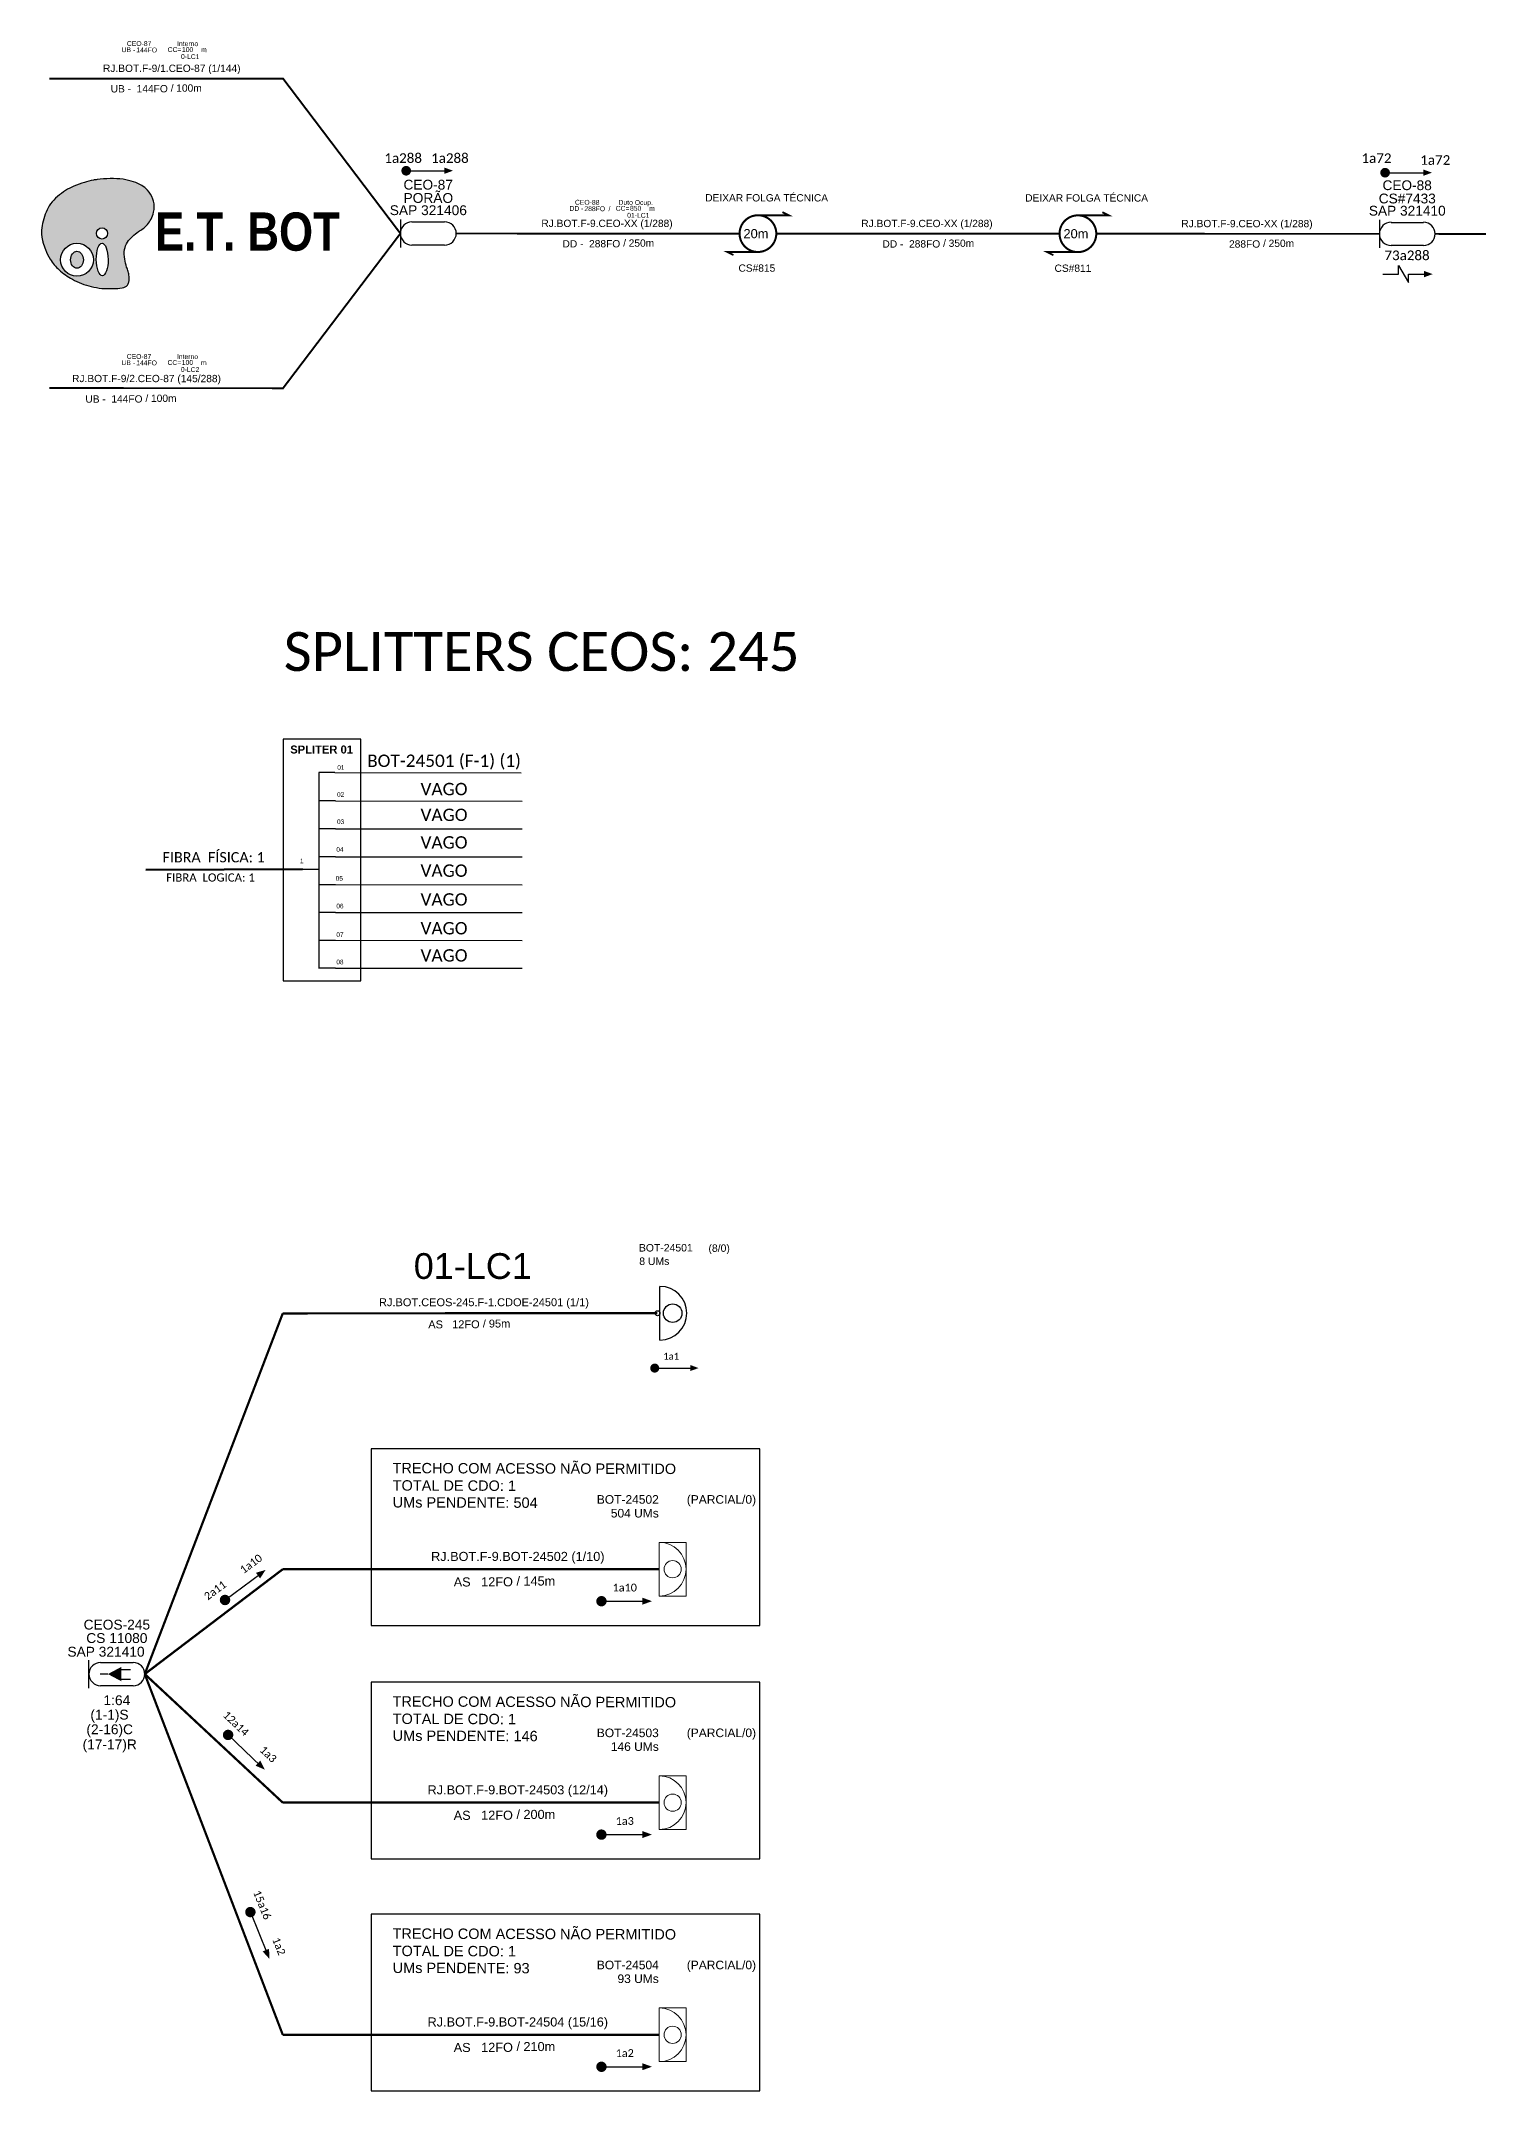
# Model space of a CAD drawing. Extents: x 21309 to 29624, y 4039 to 4555.
# Drawn here: x 28994.1 to 29312.9, y 4038.9 to 4493.7 of the extents above; entities that cross this region are included whole.
import ezdxf
from ezdxf.enums import TextEntityAlignment as Align

# ---------------------------------------------------------------- set-up
doc = ezdxf.new("R2010")
doc.units = ezdxf.units.DM
doc.header["$MEASUREMENT"] = 0
for name, color, linetype, lineweight in [("20.0-LEGENDA DOS CDO'S", 1, 'Continuous', 0), ('20.1-CDO_INTERIOR', 1, 'Continuous', 0), ('20.2-CDO_POSTE', 1, 'Continuous', 5), ('40.1-ETIQUETAS', 1, 'Continuous', 20)]:
    doc.layers.add(name, color=color, linetype=linetype, lineweight=lineweight)
for name, color, linetype in [('20.4-CEOS', 1, 'Continuous'), ('20.5-CABO AÉREO', 1, 'Continuous'), ('20.5-CEO', 1, 'Continuous'), ('CAP a instalar', 1, 'Continuous'), ('E.T.', 7, 'Continuous'), ('label_cabos', 7, 'Continuous'), ('LC1', 3, 'Continuous'), ('SETA', 7, 'Continuous')]:
    doc.layers.add(name, color=color, linetype=linetype)
doc.styles.add('ARIAL', font='arial.ttf')
doc.styles.add('siredit', font='arial.ttf')
doc.styles.get("Standard").update_dxf_attribs({"font": 'arial.ttf'})
doc.styles.add('SWISS BIT', font='swisscb.ttf')

# ---------------------------------------------------------------- blocks, each defined once
blk = doc.blocks.new('CEOS_RP_CT_DRT')
at = {"layer": '20.4-CEOS', "color": 0}
for p, q in [((-4.54, 1.19), (-1.19, 1.19)), ((-1.19, -1.19), (-4.54, -1.19))]:
    blk.add_line(p, q, dxfattribs=at)
for points in [[(-5.73, -1.43), (-5.73, 1.44)], [(-3.79, 0), (-4.59, 0)], [(-2.47, 0.48), (-1.45, 0.48)], [(-2.47, -0.52), (-1.45, -0.52)]]:
    blk.add_lwpolyline(points, dxfattribs=at)
blk.add_lwpolyline([(-3.79, 0, 0, 1.47, 0), (-2.41, 0, 1.47, 1.47, 0)], format="xyseb", dxfattribs=at)
for centre, start, end in [((-4.54, 0), 90, 270), ((-1.19, 0), 270, 90)]:
    blk.add_arc(centre, 1.19, start, end, dxfattribs=at)
at = {"layer": '20.4-CEOS', "color": 7, "style": 'siredit'}
for tag, p in [('Nº_DA_CEOS', (-2.86, 5.6)), ('LOCAL', (-2.86, 4.24)), ('SAP', (-2.86, 2.78)), ('RACIO_SPLITAGEM', (-2.86, -1.88)), ('FIBRAS_SPLITTER', (-2.86, -3.58)), ('FIBRAS_TOP_C', (-2.86, -5.08)), ('RESERVA_FINAIS', (-2.86, -6.39))]:
    blk.add_attdef(tag, text='', height=1.01, dxfattribs=at).set_placement(p, align=Align.TOP_CENTER)
blk = doc.blocks.new('ETIQUETA_RS5F')
at = {"layer": '40.1-ETIQUETAS', "color": 0, "style": 'siredit'}
blk.add_text('/', height=1.5, dxfattribs=at).set_placement((1.55, -1.95), align=Align.MIDDLE_RIGHT)
for tag, p in [('ETIQUETA_R_PRIMARIA', (1.18, 4.1)), ('ETIQUETA_R_SECUNDARIA', (1.18, 2.1)), ('F_ATIVAS/F_MORTAS', (1.11, -4.24))]:
    blk.add_attdef(tag, text='', height=1.5, dxfattribs=at).set_placement(p, align=Align.MIDDLE_CENTER)
for tag, p in [('TIPO_CABO', (-6.62, -2.12)), ('CAP_CABO', (0.37, -2.09))]:
    blk.add_attdef(tag, text='', height=1.5, dxfattribs=at).set_placement(p, align=Align.MIDDLE_RIGHT)
blk.add_attdef('METROS', text='', height=1.5, dxfattribs=at).set_placement((2.11, -1.95), align=Align.MIDDLE_LEFT)
for tag, p in [('FUSÃO_1', (0.82, -8.39)), ('FUSÃO_2', (0.82, -10.6)), ('FUSÃO_3', (0.82, -12.93)), ('FUSÃO_4', (0.82, -15.14)), ('FUSÃO_5', (0.82, -17.16))]:
    blk.add_attdef(tag, text='', height=1.5, dxfattribs=at).set_placement(p, align=Align.CENTER)
blk = doc.blocks.new('CDOE-TEXTO PADRÃO')
at = {"layer": "20.0-LEGENDA DOS CDO'S", "color": 0, "style": 'ARIAL'}
for tag, p in [('CDO_N', (0.49, 7.39)), ('CORDOALHA', (0.5, 4.33)), ('SAP', (0.51, 1.67)), ('SPLITER_1', (0.59, -0.91)), ('SPLITER_2', (0.6, -3.55)), ('(XX-XX_F)S', (0.54, -8.29)), ('(XX-XX_L)S', (0.55, -10.83)), ('UMS', (0.55, -13.15))]:
    blk.add_attdef(tag, p, '', height=1.7, rotation=0.118, dxfattribs=at)
blk.add_attdef('FIBRAS_UTILIZADAS', text='', height=1.7, rotation=0.118, dxfattribs=at).set_placement((19.77, 7.43), align=Align.CENTER)
blk = doc.blocks.new('CDOE POSTE_')
at = {"color": 1}
blk.add_line((12.92, -5.49), (-2.38, -5.49), dxfattribs=at)
for centre, radius in [((5.27, -1.86), 2.64), ((5.27, -6.2), 0.708)]:
    blk.add_circle(centre, radius, dxfattribs=at)
blk.add_arc((5.27, -5.49), 7.65, 0, 180, dxfattribs=at)
blk = doc.blocks.new('CDOI_INT')
at = {"layer": '20.1-CDO_INTERIOR', "color": 0, "lineweight": 18}
blk.add_lwpolyline([(4.25, -4.25), (4.25, 4.25), (0, 4.25), (0, -4.25)], close=True, dxfattribs=at)
blk.add_circle((2.12, 0), 1.36, dxfattribs=at)
blk.add_arc((0, 0), 4.25, 270, 90, dxfattribs=at)
at = {"layer": "20.0-LEGENDA DOS CDO'S", "color": 0, "style": 'ARIAL'}
for tag, p in [('CDO_N', (-0.08, 10.38)), ('SPLITER_1', (21.18, 10.38)), ('SPLITER_2', (21.19, 8.68)), ('SAP', (-0.08, 6.23)), ('SURVEY', (-0.08, 8.2)), ('1:XX', (5.94, -2.22)), ('UMS', (5.94, -4.24))]:
    blk.add_attdef(tag, p, '', height=1.36, dxfattribs=at)
blk.add_attdef('FIBRAS_UTILIZADAS', text='', height=1.36, dxfattribs=at).set_placement((15.34, 10.38), align=Align.CENTER)
blk = doc.blocks.new('Inst CB DT OCUP CFOA-SM-DD-S-288-TS')
at = {"layer": 'label_cabos', "color": 0, "style": 'siredit'}
for tag, flags, p in [('ID_ATIVIDADE', 3, (1.31, 2.67)), ('FATOR', 1, (11.56, 2.55))]:
    blk.add_attdef(tag, text='', height=1, rotation=359.69, dxfattribs=dict(at, flags=flags)).set_placement(p, align=Align.MIDDLE_CENTER)
for tag, p in [('TIPO_CABO', (1.11, 0)), ('DESTINO_CABO', (3.13, 1.26)), ('CABO', (4.69, -0.05)), ('/', (7.71, -0.05)), ('LANCE', (10.41, 0.02)), ('TIPO_CABO', (13.11, 1.24)), ('UND', (16.46, 0)), ('FID', (13.65, -1.41))]:
    blk.add_attdef(tag, text='', height=1, rotation=359.69, dxfattribs=at).set_placement(p, align=Align.MIDDLE_CENTER)
blk.add_attdef('QTDE', (11.93, -0.45), '', height=1, rotation=359.69, dxfattribs=at)
blk = doc.blocks.new('*U116')
at = {"layer": '20.5-CEO'}
for p, q in [((-1.56, 1.26), (1.8, 1.26)), ((1.8, -1.13), (-1.56, -1.13))]:
    blk.add_line(p, q, dxfattribs=at)
blk.add_lwpolyline([(-2.75, 1.51), (-2.75, -1.38)], dxfattribs=at)
for centre, start, end in [((-1.56, 0.07), 90, 270), ((1.8, 0.07), 270, 90)]:
    blk.add_arc(centre, 1.2, start, end, dxfattribs=at)
at = {"layer": '20.5-CEO', "color": 7, "style": 'siredit'}
for tag, p in [('LOCAL', (0.12, 4.23)), ('FID', (0.11, 5.61)), ('SAP', (0.12, 2.97)), ('FIBRAS_RESERVA', (0.12, -1.94))]:
    blk.add_attdef(tag, text='', height=1.01, dxfattribs=at).set_placement(p, align=Align.TOP_CENTER)
for tag, flags, p in [('ID_ATIVIDADE', 3, (0.11, -3.51)), ('FATOR', 1, (0.11, -4.82))]:
    blk.add_attdef(tag, text='', height=1.01, dxfattribs=dict(at, flags=flags)).set_placement(p, align=Align.TOP_CENTER)
at = {"layer": '20.5-CEO', "color": 7, "style": 'siredit', "flags": 3}
blk.add_attdef('QTDE', (-4.88, -7.06), '', height=1.01, dxfattribs=at)
blk = doc.blocks.new('*U117')
at = {"layer": '20.5-CEO'}
for p, q in [((-1.56, 1.26), (1.8, 1.26)), ((1.8, -1.13), (-1.56, -1.13))]:
    blk.add_line(p, q, dxfattribs=at)
blk.add_lwpolyline([(-2.75, 1.51), (-2.75, -1.38)], dxfattribs=at)
for centre, start, end in [((-1.56, 0.07), 90, 270), ((1.8, 0.07), 270, 90)]:
    blk.add_arc(centre, 1.2, start, end, dxfattribs=at)
at = {"layer": '20.5-CEO', "color": 7, "style": 'siredit'}
for tag, p in [('LOCAL', (0.12, 4.23)), ('FID', (0.11, 5.61)), ('SAP', (0.12, 2.97)), ('FIBRAS_RESERVA', (0.12, -1.94))]:
    blk.add_attdef(tag, text='', height=1.01, dxfattribs=at).set_placement(p, align=Align.TOP_CENTER)
for tag, flags, p in [('ID_ATIVIDADE', 3, (0.11, -3.51)), ('FATOR', 1, (0.11, -4.82))]:
    blk.add_attdef(tag, text='', height=1.01, dxfattribs=dict(at, flags=flags)).set_placement(p, align=Align.TOP_CENTER)
at = {"layer": '20.5-CEO', "color": 7, "style": 'siredit', "flags": 3}
blk.add_attdef('QTDE', (-4.88, -7.06), '', height=1.01, dxfattribs=at)
blk = doc.blocks.new('Inst CB INT CFOI-SM-UB-144')
at = {"layer": 'label_cabos', "color": 0, "style": 'siredit'}
for tag, flags, p in [('ID_ATIVIDADE', 3, (1.31, 2.67)), ('/', 2, (7.71, -0.05)), ('FATOR', 1, (11.56, 2.55))]:
    blk.add_attdef(tag, text='', height=1, rotation=359.69, dxfattribs=dict(at, flags=flags)).set_placement(p, align=Align.MIDDLE_CENTER)
for tag, p in [('TIPO_CABO', (1.11, 0)), ('DESTINO_CABO', (3.13, 1.26)), ('CABO', (4.69, -0.05)), ('LANCE', (10.41, 0.02)), ('TIPO_CABO', (13.11, 1.24)), ('UND', (16.46, 0)), ('FID', (13.65, -1.41))]:
    blk.add_attdef(tag, text='', height=1, rotation=359.69, dxfattribs=at).set_placement(p, align=Align.MIDDLE_CENTER)
blk.add_attdef('QTDE', (11.93, -0.45), '', height=1, rotation=359.69, dxfattribs=at)
blk = doc.blocks.new('OI')
h = blk.add_hatch(color=40)
edge = h.paths.add_edge_path()
edge.add_spline(control_points=[(4.35, -0.67), (3.92, -0.99), (3.26, -1.5), (2.81, -2.59), (2.9, -3.5), (3.06, -4.27), (3.31, -4.85), (3.37, -5.39), (3.4, -5.88), (3.2, -6.4), (2.54, -6.61), (1.65, -6.63), (0.55, -6.67), (-0.56, -6.42), (-1.61, -6.14), (-2.77, -5.61), (-3.92, -4.77), (-4.89, -3.7), (-5.34, -2.65), (-5.6, -1.94), (-5.85, -0.96), (-5.71, 0.47), (-5.1, 2.02), (-4.14, 3.02), (-3.3, 3.61), (-2.37, 4.16), (-1.36, 4.44), (-0.56, 4.7), (0.79, 4.85), (2.24, 4.97), (3.79, 4.57), (4.67, 4.21), (5.44, 3.65), (5.76, 2.99), (6.03, 2.21), (6.01, 1.46), (5.72, 0.64), (5.31, 0.08), (4.88, -0.38), (4.51, -0.55), (4.35, -0.67)], knot_values=[0, 0, 0, 0, 1.60434, 2.417191, 3.427595, 4.282808, 4.776746, 5.304182, 5.888771, 6.258406, 6.858137, 7.79129, 8.986195, 10.124242, 11.187857, 12.242908, 13.953784, 15.414161, 16.515391, 17.349188, 17.675853, 19.552021, 21.515531, 22.568638, 23.63245, 24.621084, 25.782718, 26.745347, 27.142653, 29.870543, 31.004649, 31.921532, 32.709589, 33.801391, 34.042471, 35.192333, 35.971461, 36.628871, 37.254359, 37.836911, 37.836911, 37.836911, 37.836911], degree=3, periodic=0)
h.paths.add_polyline_path([(1.13, -0.87, -1), (-0.04, -0.87, -1)], flags=16)
edge = h.paths.add_edge_path(flags=16)
edge.add_ellipse((0.56, -3.59), major_axis=(-0.02, 1.71), ratio=0.361305, start_angle=0, end_angle=360)
h.paths.add_polyline_path([(-0.36, -3.62, -1), (-3.8, -3.62, -1)], flags=16)
edge = h.paths.add_edge_path(flags=0)
edge.add_ellipse((-2.08, -3.62), major_axis=(0, 0.885), ratio=0.758294, start_angle=0, end_angle=360)
at = {"color": 40}
for centre, radius in [((-2.08, -3.62), 1.72), ((0.54, -0.87), 0.587)]:
    blk.add_circle(centre, radius, dxfattribs=at)
blk.add_ellipse((0.56, -3.59), major_axis=(-0.02, 1.71), ratio=0.361305, dxfattribs=at)
blk.add_ellipse((-2.08, -3.62), major_axis=(0, 0.885), ratio=0.758294, start_param=-3.141592653589791, end_param=3.141592653589791, dxfattribs=at)
at = {"color": 40, "start_tangent": (-0.800898, -0.598801), "end_tangent": (-0.800898, -0.598801)}
blk.add_spline([(4.35, -0.67), (3.2, -1.78), (2.9, -2.54), (2.92, -3.55), (3.12, -4.38), (3.28, -4.85), (3.37, -5.37), (3.35, -5.95), (3.2, -6.29), (2.66, -6.55), (1.73, -6.63), (0.54, -6.62), (-0.58, -6.41), (-1.6, -6.11), (-2.56, -5.67), (-3.95, -4.67), (-4.89, -3.56), (-5.37, -2.56), (-5.64, -1.78), (-5.72, -1.46), (-5.63, 0.42), (-4.84, 2.22), (-4.13, 2.99), (-3.27, 3.62), (-2.4, 4.09), (-1.3, 4.47), (-0.37, 4.72), (0.02, 4.77), (2.75, 4.8), (3.85, 4.53), (4.69, 4.16), (5.31, 3.68), (5.85, 2.73), (5.93, 2.5), (5.94, 1.35), (5.67, 0.62), (5.29, 0.08), (4.84, -0.36), (4.35, -0.67)], degree=3, dxfattribs=at)

msp = doc.modelspace()

# ---------------------------------------------------------------- linework, layer by layer
at = {"color": 7, "linetype": 'Continuous'}
for p, q in [((29055.78, 4331.38), (29055.78, 4287.95)), ((29059.29, 4331.38), (29055.78, 4331.38)), ((29059.47, 4325.1), (29055.95, 4325.1)), ((29059.47, 4318.91), (29055.95, 4318.91)), ((29059.47, 4312.69), (29055.95, 4312.69)), ((29052.13, 4309.96), (29055.76, 4309.96)), ((29059.47, 4306.52), (29055.95, 4306.52)), ((29059.47, 4300.36), (29055.95, 4300.36)), ((29059.47, 4294.17), (29055.95, 4294.17)), ((29059.47, 4287.99), (29055.95, 4287.99))]:
    msp.add_line(p, q, dxfattribs=at)
at = {"color": 10, "linetype": 'Continuous'}
for p, q in [((29059.29, 4331.38), (29100.67, 4331.37)), ((29059.47, 4325.1), (29100.84, 4325.09)), ((29059.47, 4318.92), (29100.84, 4318.91)), ((29059.47, 4312.7), (29100.84, 4312.69)), ((29059.47, 4306.54), (29100.84, 4306.52)), ((29059.47, 4300.37), (29100.84, 4300.36)), ((29059.47, 4294.18), (29100.84, 4294.17)), ((29059.47, 4287.99), (29100.84, 4287.98))]:
    msp.add_line(p, q, dxfattribs=at)
at = {"color": 1, "linetype": 'Continuous', "lineweight": 60}
msp.add_line((29052.13, 4309.96), (29017.34, 4309.85), dxfattribs=at)
at = {"color": 0, "const_width": 1.07}
for points in [[(29074.6, 4464.91, 1), (29075.67, 4464.91, 1)], [(29291.8, 4464.48, 1), (29292.87, 4464.48, 1)]]:
    msp.add_lwpolyline(points, format="xyb", close=True, dxfattribs=at)
at = {"color": 1, "const_width": 0.453}
for points in [[(29153.18, 4455.04, 1.000012), (29153.17, 4446.89, 0.999978)], [(29224.17, 4455.01, 1.000012), (29224.17, 4446.86, 0.999978)]]:
    msp.add_lwpolyline(points, format="xyb", close=True, dxfattribs=at)
at = {"color": 1, "const_width": 0.425}
for points in [[(29153.18, 4455.04), (29159.97, 4455.04), (29158.61, 4455.72)], [(29224.17, 4455.01), (29230.96, 4455.01), (29229.61, 4455.69)], [(29153.17, 4446.89), (29146.38, 4446.89), (29147.74, 4446.21)], [(29224.17, 4446.86), (29217.37, 4446.86), (29218.73, 4446.18)]]:
    msp.add_lwpolyline(points, dxfattribs=at)
at = {"color": 0}
msp.add_lwpolyline([(29295.27, 4441.98), (29295.27, 4443.87), (29297.53, 4440.1), (29297.53, 4441.98)], dxfattribs=at)
at = {"color": 7}
msp.add_lwpolyline([(29047.81, 4285.17), (29065.09, 4285.17), (29065.09, 4338.83), (29047.81, 4338.83)], close=True, dxfattribs=at)
for points, const_width in [([(29129.78, 4199.28, 1), (29130.78, 4199.28, 1)], 1), ([(29034.47, 4147.49, 1), (29035.4, 4148.18, 1)], 1.15), ([(29117.88, 4147.56, 1), (29119.03, 4147.56, 1)], 1.15), ([(29035.2, 4118.3, 1), (29036.04, 4117.5, 1)], 1.15), ([(29117.88, 4095.78, 1), (29119.03, 4095.78, 1)], 1.15), ([(29040.35, 4079.13, 1), (29040.78, 4078.06, 1)], 1.15), ([(29117.88, 4044.28, 1), (29119.03, 4044.28, 1)], 1.15)]:
    msp.add_lwpolyline(points, format="xyb", close=True, dxfattribs=dict(const_width=const_width))
at = {"color": 3}
for points in [[(29067.34, 4142.18), (29153.57, 4142.18), (29153.57, 4181.4), (29067.34, 4181.4)], [(29067.34, 4090.41), (29153.57, 4090.41), (29153.57, 4129.62), (29067.34, 4129.62)], [(29067.34, 4038.91), (29153.57, 4038.91), (29153.57, 4078.12), (29067.34, 4078.12)]]:
    msp.add_lwpolyline(points, close=True, dxfattribs=at)
at = {"layer": '20.5-CABO AÉREO', "color": 1, "ltscale": 50, "const_width": 0.431}
for points in [[(28995.98, 4485.35), (29047.83, 4485.33), (29073.85, 4450.99)], [(28995.95, 4416.69), (29047.81, 4416.67), (29073.85, 4450.99)], [(29086.26, 4450.99), (29149.1, 4450.96)], [(29157.25, 4450.96), (29220.09, 4450.94)], [(29228.25, 4450.93), (29291.08, 4450.91)]]:
    msp.add_lwpolyline(points, dxfattribs=at)
at = {"layer": '40.1-ETIQUETAS', "const_width": 0.431}
msp.add_lwpolyline([(29303.49, 4450.91), (29366.3, 4450.88)], dxfattribs=at)
at = {"layer": 'CAP a instalar', "color": 1, "ltscale": 5, "const_width": 0.503}
for points in [[(29017.13, 4131.4), (29047.75, 4211.42)], [(29047.75, 4211.42), (29130.89, 4211.46)]]:
    msp.add_lwpolyline(points, dxfattribs=at)
at = {"layer": 'CAP a instalar', "color": 251, "ltscale": 5, "const_width": 0.503}
for points in [[(29017.13, 4131.4), (29047.75, 4154.66)], [(29047.75, 4154.66), (29131.29, 4154.66)], [(29017.13, 4131.4), (29047.75, 4102.88)], [(29017.13, 4131.4), (29047.75, 4051.38)], [(29047.75, 4102.88), (29131.29, 4102.88)], [(29047.75, 4051.38), (29131.29, 4051.38)]]:
    msp.add_lwpolyline(points, dxfattribs=at)
at = {"layer": 'SETA', "color": 0}
for points in [[(29075.13, 4464.91), (29084.31, 4464.9)], [(29292.33, 4464.48), (29301.51, 4464.47)], [(29291.86, 4441.99), (29295.27, 4441.98)], [(29297.53, 4441.98), (29300.94, 4441.98)]]:
    msp.add_lwpolyline(points, dxfattribs=at)
at = {"layer": 'SETA'}
for points in [[(29130.28, 4199.28), (29138.87, 4199.28)], [(29034.93, 4147.83), (29042.9, 4153.71)], [(29118.45, 4147.56), (29128.35, 4147.56)], [(29035.62, 4117.9), (29042.8, 4111.08)], [(29118.45, 4095.78), (29128.35, 4095.78)], [(29040.57, 4078.6), (29044.28, 4069.42)], [(29118.45, 4044.28), (29128.35, 4044.28)]]:
    msp.add_lwpolyline(points, dxfattribs=at)
at = {"layer": 'SETA', "color": 0}
for points in [[(29083.58, 4465.63), (29085.53, 4464.92), (29083.58, 4464.21)], [(29300.78, 4465.2), (29302.73, 4464.49), (29300.78, 4463.77)], [(29300.94, 4442.69), (29302.9, 4441.98), (29300.94, 4441.27)]]:
    msp.add_solid(points, dxfattribs=at)
at = {"layer": 'SETA'}
for points in [[(29138.18, 4199.96), (29140.01, 4199.29), (29138.18, 4198.63)], [(29041.79, 4153.87), (29043.95, 4154.51), (29042.71, 4152.63)], [(29127.56, 4148.34), (29129.67, 4147.57), (29127.56, 4146.8)], [(29042.77, 4112.2), (29043.77, 4110.19), (29041.71, 4111.08)], [(29127.56, 4096.56), (29129.67, 4095.79), (29127.56, 4095.03)], [(29044.71, 4070.45), (29044.79, 4068.21), (29043.28, 4069.87)], [(29127.56, 4045.06), (29129.67, 4044.29), (29127.56, 4043.53)]]:
    msp.add_solid(points, dxfattribs=at)

# ---------------------------------------------------------------- block references
at = {"layer": '20.2-CDO_POSTE'}
ref = msp.add_blockref('CDOE-TEXTO PADRÃO', (29133.88, 4214.07), dxfattribs=dict(at, xscale=0.9720000028610228, yscale=0.9720000028610228, zscale=0.9719999999999998))
ref.add_attrib('CDO_N', 'BOT-24501', (29126.78, 4225.14), dxfattribs={"layer": "20.0-LEGENDA DOS CDO'S", "color": 0, "height": 1.652, "rotation": 0.118, "style": 'ARIAL'})
ref.add_attrib('CORDOALHA', '8 UMs', (29126.85, 4222.16), dxfattribs={"layer": "20.0-LEGENDA DOS CDO'S", "color": 0, "height": 1.652, "rotation": 0.118, "style": 'ARIAL'})
ref.add_attrib('FIBRAS_UTILIZADAS', '       (8/0)', dxfattribs={"layer": "20.0-LEGENDA DOS CDO'S", "color": 0, "height": 1.6523, "rotation": 0.118, "style": 'ARIAL'}).set_placement((29142.33, 4225.06), align=Align.CENTER)
at = {"layer": '20.2-CDO_POSTE', "color": 8}
ref = msp.add_blockref('CDOI_INT', (29131.29, 4154.66), dxfattribs=dict(at, xscale=1.399564310393651, yscale=1.399564310393651, zscale=1.399564310393651))
ref.add_attrib('CDO_N', 'BOT-24502', dxfattribs={"layer": "20.0-LEGENDA DOS CDO'S", "color": 0, "height": 1.904, "style": 'ARIAL'}).set_placement((29131.18, 4169.19), align=Align.RIGHT)
ref.add_attrib('FIBRAS_UTILIZADAS', '(PARCIAL/0)', dxfattribs={"layer": "20.0-LEGENDA DOS CDO'S", "color": 0, "height": 1.9038, "style": 'ARIAL'}).set_placement((29152.76, 4169.19), align=Align.RIGHT)
ref.add_attrib('SURVEY', '504 UMs', dxfattribs={"layer": "20.0-LEGENDA DOS CDO'S", "color": 0, "height": 1.904, "style": 'ARIAL'}).set_placement((29131.18, 4166.14), align=Align.RIGHT)
ref = msp.add_blockref('CDOI_INT', (29131.29, 4102.88), dxfattribs=dict(at, xscale=1.399564310393651, yscale=1.399564310393651, zscale=1.399564310393651))
ref.add_attrib('CDO_N', 'BOT-24503', dxfattribs={"layer": "20.0-LEGENDA DOS CDO'S", "color": 0, "height": 1.904, "style": 'ARIAL'}).set_placement((29131.18, 4117.41), align=Align.RIGHT)
ref.add_attrib('FIBRAS_UTILIZADAS', '(PARCIAL/0)', dxfattribs={"layer": "20.0-LEGENDA DOS CDO'S", "color": 0, "height": 1.9038, "style": 'ARIAL'}).set_placement((29152.76, 4117.41), align=Align.RIGHT)
ref.add_attrib('SURVEY', '146 UMs', dxfattribs={"layer": "20.0-LEGENDA DOS CDO'S", "color": 0, "height": 1.904, "style": 'ARIAL'}).set_placement((29131.18, 4114.36), align=Align.RIGHT)
ref = msp.add_blockref('CDOI_INT', (29131.29, 4051.38), dxfattribs=dict(at, xscale=1.399564310393651, yscale=1.399564310393651, zscale=1.399564310393651))
ref.add_attrib('CDO_N', 'BOT-24504', dxfattribs={"layer": "20.0-LEGENDA DOS CDO'S", "color": 0, "height": 1.904, "style": 'ARIAL'}).set_placement((29131.18, 4065.91), align=Align.RIGHT)
ref.add_attrib('FIBRAS_UTILIZADAS', '(PARCIAL/0)', dxfattribs={"layer": "20.0-LEGENDA DOS CDO'S", "color": 0, "height": 1.9038, "style": 'ARIAL'}).set_placement((29152.76, 4065.91), align=Align.RIGHT)
ref.add_attrib('SURVEY', '93 UMs', dxfattribs={"layer": "20.0-LEGENDA DOS CDO'S", "color": 0, "height": 1.904, "style": 'ARIAL'}).set_placement((29131.18, 4062.86), align=Align.RIGHT)
at = {"layer": '20.4-CEOS'}
ref = msp.add_blockref('CEOS_RP_CT_DRT', (29017.13, 4131.4), dxfattribs=dict(at, xscale=2.161665797233581, yscale=2.161665797233581, zscale=2.161665791999999))
ref.add_attrib('Nº_DA_CEOS', 'CEOS-245', dxfattribs={"color": 7, "height": 2.183, "style": 'siredit'}).set_placement((29010.94, 4143.46), align=Align.TOP_CENTER)
ref.add_attrib('LOCAL', 'CS 11080', dxfattribs={"color": 7, "height": 2.183, "style": 'siredit'}).set_placement((29010.94, 4140.48), align=Align.TOP_CENTER)
ref.add_attrib('SAP', 'SAP 321410', dxfattribs={"color": 7, "height": 2.183, "style": 'siredit'}).set_placement((29008.53, 4137.45), align=Align.TOP_CENTER)
ref.add_attrib('RACIO_SPLITAGEM', '1:64', dxfattribs={"color": 7, "height": 2.183, "style": 'siredit'}).set_placement((29010.94, 4126.69), align=Align.TOP_CENTER)
ref.add_attrib('FIBRAS_SPLITTER', '(1-1)S', dxfattribs={"color": 7, "height": 2.183, "style": 'siredit'}).set_placement((29009.3, 4123.49), align=Align.TOP_CENTER)
ref.add_attrib('FIBRAS_TOP_C', '(2-16)C', dxfattribs={"color": 7, "height": 2.183, "style": 'siredit'}).set_placement((29009.35, 4120.24), align=Align.TOP_CENTER)
ref.add_attrib('RESERVA_FINAIS', '(17-17)R', dxfattribs={"color": 7, "height": 2.183, "style": 'siredit'}).set_placement((29009.35, 4116.9), align=Align.TOP_CENTER)
at = {"layer": '20.5-CEO', "color": 0, "lineweight": 0}
ref = msp.add_blockref('*U117', (29079.78, 4450.85), dxfattribs=dict(at, xscale=2.15308724383901, yscale=2.153087243839108, zscale=2.153087243839108, rotation=359.9784414955792))
ref.add_attrib('LOCAL', 'PORÃO', dxfattribs={"color": 7, "height": 2.183, "rotation": 359.9784, "style": 'siredit'}).set_placement((29080.05, 4459.96), align=Align.TOP_CENTER)
ref.add_attrib('SAP', 'SAP 321406', dxfattribs={"color": 7, "height": 2.183, "rotation": 359.9784, "style": 'siredit'}).set_placement((29080.05, 4457.25), align=Align.TOP_CENTER)
ref.add_attrib('FID', 'CEO-87', dxfattribs={"layer": '20.4-CEOS', "color": 7, "height": 2.174, "rotation": 359.9784, "style": 'siredit'}).set_placement((29080.02, 4462.91), align=Align.TOP_CENTER)
ref = msp.add_blockref('*U116', (29296.99, 4450.76), dxfattribs=dict(at, xscale=2.144485782773938, yscale=2.144485782773938, zscale=2.144485782773938, rotation=359.9784414955792))
ref.add_attrib('LOCAL', 'CS#7433', dxfattribs={"color": 7, "height": 2.174, "rotation": 359.9784, "style": 'siredit'}).set_placement((29297.25, 4459.84), align=Align.TOP_CENTER)
ref.add_attrib('SAP', 'SAP 321410', dxfattribs={"color": 7, "height": 2.174, "rotation": 359.9784, "style": 'siredit'}).set_placement((29297.25, 4457.14), align=Align.TOP_CENTER)
ref.add_attrib('FID', 'CEO-88', dxfattribs={"layer": '20.4-CEOS', "color": 7, "height": 2.165, "rotation": 359.9784, "style": 'siredit'}).set_placement((29297.23, 4462.78), align=Align.TOP_CENTER)
at = {"layer": '40.1-ETIQUETAS', "color": 0}
ref = msp.add_blockref('ETIQUETA_RS5F', (29021.85, 4485.37), dxfattribs=dict(at, xscale=1.078608034791384, yscale=1.078608034791384, zscale=1.078608034791384, rotation=359.9784414955792))
ref.add_attrib('ETIQUETA_R_SECUNDARIA', 'RJ.BOT.F-9/1.CEO-87 (1/144)', dxfattribs={"color": 0, "height": 1.6179, "rotation": 359.9784, "style": 'siredit'}).set_placement((29023.12, 4487.64), align=Align.MIDDLE_CENTER)
ref.add_attrib('TIPO_CABO', 'UB - ', dxfattribs={"color": 0, "height": 1.618, "rotation": 359.9784, "style": 'siredit'}).set_placement((29014.71, 4483.09), align=Align.MIDDLE_RIGHT)
ref.add_attrib('CAP_CABO', '144FO', dxfattribs={"color": 0, "height": 1.618, "rotation": 359.9784, "style": 'siredit'}).set_placement((29022.24, 4483.12), align=Align.MIDDLE_RIGHT)
ref.add_attrib('METROS', '100m', dxfattribs={"color": 0, "height": 1.618, "rotation": 359.9784, "style": 'siredit'}).set_placement((29024.12, 4483.26), align=Align.MIDDLE_LEFT)
ref = msp.add_blockref('ETIQUETA_RS5F', (29016.24, 4416.55), dxfattribs=dict(at, xscale=1.078608034791384, yscale=1.078608034791384, zscale=1.078608034791384, rotation=359.9784414955792))
ref.add_attrib('ETIQUETA_R_SECUNDARIA', 'RJ.BOT.F-9/2.CEO-87 (145/288)', dxfattribs={"color": 0, "height": 1.6179, "rotation": 359.9784, "style": 'siredit'}).set_placement((29017.52, 4418.82), align=Align.MIDDLE_CENTER)
ref.add_attrib('TIPO_CABO', 'UB - ', dxfattribs={"color": 0, "height": 1.618, "rotation": 359.9784, "style": 'siredit'}).set_placement((29009.1, 4414.27), align=Align.MIDDLE_RIGHT)
ref.add_attrib('CAP_CABO', '144FO', dxfattribs={"color": 0, "height": 1.618, "rotation": 359.9784, "style": 'siredit'}).set_placement((29016.63, 4414.29), align=Align.MIDDLE_RIGHT)
ref.add_attrib('METROS', '100m', dxfattribs={"color": 0, "height": 1.618, "rotation": 359.9784, "style": 'siredit'}).set_placement((29018.52, 4414.44), align=Align.MIDDLE_LEFT)
at = {"layer": '40.1-ETIQUETAS'}
ref = msp.add_blockref('ETIQUETA_RS5F', (29091.01, 4211.44), dxfattribs=dict(at, xscale=1.16639998499977, yscale=1.16639998499977, zscale=1.16639998499977))
ref.add_attrib('ETIQUETA_R_SECUNDARIA', 'RJ.BOT.CEOS-245.F-1.CDOE-24501 (1/1)', dxfattribs={"color": 0, "height": 1.7496, "style": 'siredit'}).set_placement((29092.39, 4213.89), align=Align.MIDDLE_CENTER)
ref.add_attrib('TIPO_CABO', 'AS', dxfattribs={"color": 0, "height": 1.75, "style": 'siredit'}).set_placement((29083.29, 4208.97), align=Align.MIDDLE_RIGHT)
ref.add_attrib('CAP_CABO', '12FO', dxfattribs={"color": 0, "height": 1.75, "style": 'siredit'}).set_placement((29091.44, 4209), align=Align.MIDDLE_RIGHT)
ref.add_attrib('METROS', '95m', dxfattribs={"color": 0, "height": 1.75, "style": 'siredit'}).set_placement((29093.47, 4209.16), align=Align.MIDDLE_LEFT)
at = {"layer": '40.1-ETIQUETAS', "color": 8}
ref = msp.add_blockref('ETIQUETA_RS5F', (29098.31, 4154.68), dxfattribs=dict(at, xscale=1.343121571686958, yscale=1.343121571686958, zscale=1.343121571686958))
ref.add_attrib('ETIQUETA_R_SECUNDARIA', 'RJ.BOT.F-9.BOT-24502 (1/10)', dxfattribs={"color": 0, "height": 2.0147, "style": 'siredit'}).set_placement((29099.9, 4157.5), align=Align.MIDDLE_CENTER)
ref.add_attrib('TIPO_CABO', 'AS', dxfattribs={"color": 0, "height": 2.015, "style": 'siredit'}).set_placement((29089.43, 4151.84), align=Align.MIDDLE_RIGHT)
ref.add_attrib('CAP_CABO', '12FO', dxfattribs={"color": 0, "height": 2.015, "style": 'siredit'}).set_placement((29098.81, 4151.87), align=Align.MIDDLE_RIGHT)
ref.add_attrib('METROS', '145m ', dxfattribs={"color": 0, "height": 2.015, "style": 'siredit'}).set_placement((29101.15, 4152.05), align=Align.MIDDLE_LEFT)
ref = msp.add_blockref('ETIQUETA_RS5F', (29098.31, 4102.9), dxfattribs=dict(at, xscale=1.343121571686958, yscale=1.343121571686958, zscale=1.343121571686958))
ref.add_attrib('ETIQUETA_R_SECUNDARIA', 'RJ.BOT.F-9.BOT-24503 (12/14)', dxfattribs={"color": 0, "height": 2.0147, "style": 'siredit'}).set_placement((29099.9, 4105.72), align=Align.MIDDLE_CENTER)
ref.add_attrib('TIPO_CABO', 'AS', dxfattribs={"color": 0, "height": 2.015, "style": 'siredit'}).set_placement((29089.43, 4100.06), align=Align.MIDDLE_RIGHT)
ref.add_attrib('CAP_CABO', '12FO', dxfattribs={"color": 0, "height": 2.015, "style": 'siredit'}).set_placement((29098.81, 4100.09), align=Align.MIDDLE_RIGHT)
ref.add_attrib('METROS', '200m ', dxfattribs={"color": 0, "height": 2.015, "style": 'siredit'}).set_placement((29101.15, 4100.27), align=Align.MIDDLE_LEFT)
ref = msp.add_blockref('ETIQUETA_RS5F', (29098.31, 4051.4), dxfattribs=dict(at, xscale=1.343121571686958, yscale=1.343121571686958, zscale=1.343121571686958))
ref.add_attrib('ETIQUETA_R_SECUNDARIA', 'RJ.BOT.F-9.BOT-24504 (15/16)', dxfattribs={"color": 0, "height": 2.0147, "style": 'siredit'}).set_placement((29099.9, 4054.22), align=Align.MIDDLE_CENTER)
ref.add_attrib('TIPO_CABO', 'AS', dxfattribs={"color": 0, "height": 2.015, "style": 'siredit'}).set_placement((29089.43, 4048.56), align=Align.MIDDLE_RIGHT)
ref.add_attrib('CAP_CABO', '12FO', dxfattribs={"color": 0, "height": 2.015, "style": 'siredit'}).set_placement((29098.81, 4048.59), align=Align.MIDDLE_RIGHT)
ref.add_attrib('METROS', '210m ', dxfattribs={"color": 0, "height": 2.015, "style": 'siredit'}).set_placement((29101.15, 4048.77), align=Align.MIDDLE_LEFT)
at = {"layer": 'E.T.', "color": 7, "xscale": 2.11977642477711, "yscale": 2.119776407948758, "zscale": 2.1197764065085, "rotation": 359.9784414955792}
msp.add_blockref('OI', (29006.5, 4452.84), dxfattribs=at)
at = {"layer": 'label_cabos', "color": 6, "lineweight": 0}
ref = msp.add_blockref('Inst CB INT CFOI-SM-UB-144', (29012.5, 4491.77), dxfattribs=dict(at, xscale=1.078608034791384, yscale=1.078608034791384, zscale=1.078608034791384, rotation=359.9784414955792))
ref.add_attrib('DESTINO_CABO', 'CEO-87', dxfattribs={"color": 0, "height": 1.079, "rotation": 359.6684, "style": 'siredit'}).set_placement((29015.88, 4493.13), align=Align.MIDDLE_CENTER)
ref.add_attrib('CABO', '144FO', dxfattribs={"color": 0, "height": 1.079, "rotation": 359.6684, "style": 'siredit'}).set_placement((29017.56, 4491.71), align=Align.MIDDLE_CENTER)
ref.add_attrib('TIPO_CABO', 'Interno', dxfattribs={"color": 0, "height": 1.079, "rotation": 359.6684, "style": 'siredit'}).set_placement((29026.64, 4493.1), align=Align.MIDDLE_CENTER)
ref.add_attrib('FID', '0-LC1', dxfattribs={"color": 0, "height": 1.079, "rotation": 359.6684, "style": 'siredit'}).set_placement((29027.22, 4490.24), align=Align.MIDDLE_CENTER)
ref.add_attrib('LANCE', 'CC=', dxfattribs={"color": 0, "height": 1.079, "rotation": 359.6684, "style": 'siredit'}).set_placement((29023.73, 4491.79), align=Align.MIDDLE_CENTER)
ref.add_attrib('UND', 'm', dxfattribs={"color": 0, "height": 1.08, "rotation": 359.6684, "style": 'siredit'}).set_placement((29030.26, 4491.76), align=Align.MIDDLE_CENTER)
ref.add_attrib('TIPO_CABO', 'UB - ', dxfattribs={"color": 0, "height": 1.079, "rotation": 359.6684, "style": 'siredit'}).set_placement((29013.7, 4491.76), align=Align.MIDDLE_CENTER)
ref.add_attrib('QTDE', '100', (29025.37, 4491.27), dxfattribs={"color": 0, "height": 1.079, "rotation": 359.6684, "style": 'siredit'})
ref = msp.add_blockref('Inst CB DT OCUP CFOA-SM-DD-S-288-TS', (29111.92, 4456.55), dxfattribs=dict(at, xscale=1.078608034791384, yscale=1.078608034791384, zscale=1.078608034791384, rotation=359.9784414955792))
ref.add_attrib('DESTINO_CABO', 'CEO-88', dxfattribs={"color": 0, "height": 1.079, "rotation": 359.6684, "style": 'siredit'}).set_placement((29115.3, 4457.91), align=Align.MIDDLE_CENTER)
ref.add_attrib('TIPO_CABO', 'Duto Ocup.', dxfattribs={"color": 0, "height": 1.079, "rotation": 359.6684, "style": 'siredit'}).set_placement((29126.06, 4457.88), align=Align.MIDDLE_CENTER)
ref.add_attrib('/', '/', dxfattribs={"color": 0, "height": 1.08, "rotation": 359.6684, "style": 'siredit'}).set_placement((29120.24, 4456.49), align=Align.MIDDLE_CENTER)
ref.add_attrib('FID', '01-LC1', dxfattribs={"color": 0, "height": 1.079, "rotation": 359.6684, "style": 'siredit'}).set_placement((29126.64, 4455.02), align=Align.MIDDLE_CENTER)
ref.add_attrib('LANCE', 'CC=', dxfattribs={"color": 0, "height": 1.079, "rotation": 359.6684, "style": 'siredit'}).set_placement((29123.15, 4456.57), align=Align.MIDDLE_CENTER)
ref.add_attrib('UND', 'm', dxfattribs={"color": 0, "height": 1.08, "rotation": 359.6684, "style": 'siredit'}).set_placement((29129.68, 4456.54), align=Align.MIDDLE_CENTER)
ref.add_attrib('CABO', '288FO', dxfattribs={"color": 0, "height": 1.079, "rotation": 359.6684, "style": 'siredit'}).set_placement((29116.97, 4456.49), align=Align.MIDDLE_CENTER)
ref.add_attrib('TIPO_CABO', 'DD - ', dxfattribs={"color": 0, "height": 1.079, "rotation": 359.6684, "style": 'siredit'}).set_placement((29113.12, 4456.54), align=Align.MIDDLE_CENTER)
ref.add_attrib('QTDE', '850', (29124.79, 4456.05), dxfattribs={"color": 0, "height": 1.079, "rotation": 359.6684, "style": 'siredit'})
ref = msp.add_blockref('Inst CB INT CFOI-SM-UB-144', (29012.47, 4422.34), dxfattribs=dict(at, xscale=1.078608034791384, yscale=1.078608034791384, zscale=1.078608034791384, rotation=359.9784414955792))
ref.add_attrib('DESTINO_CABO', 'CEO-87', dxfattribs={"color": 0, "height": 1.079, "rotation": 359.6684, "style": 'siredit'}).set_placement((29015.85, 4423.71), align=Align.MIDDLE_CENTER)
ref.add_attrib('CABO', '144FO', dxfattribs={"color": 0, "height": 1.079, "rotation": 359.6684, "style": 'siredit'}).set_placement((29017.53, 4422.29), align=Align.MIDDLE_CENTER)
ref.add_attrib('TIPO_CABO', 'Interno', dxfattribs={"color": 0, "height": 1.079, "rotation": 359.6684, "style": 'siredit'}).set_placement((29026.61, 4423.68), align=Align.MIDDLE_CENTER)
ref.add_attrib('FID', '0-LC2', dxfattribs={"color": 0, "height": 1.079, "rotation": 359.6684, "style": 'siredit'}).set_placement((29027.19, 4420.81), align=Align.MIDDLE_CENTER)
ref.add_attrib('LANCE', 'CC=', dxfattribs={"color": 0, "height": 1.079, "rotation": 359.6684, "style": 'siredit'}).set_placement((29023.7, 4422.36), align=Align.MIDDLE_CENTER)
ref.add_attrib('UND', 'm', dxfattribs={"color": 0, "height": 1.08, "rotation": 359.6684, "style": 'siredit'}).set_placement((29030.23, 4422.34), align=Align.MIDDLE_CENTER)
ref.add_attrib('TIPO_CABO', 'UB - ', dxfattribs={"color": 0, "height": 1.079, "rotation": 359.6684, "style": 'siredit'}).set_placement((29013.67, 4422.34), align=Align.MIDDLE_CENTER)
ref.add_attrib('QTDE', '100', (29025.34, 4421.85), dxfattribs={"color": 0, "height": 1.079, "rotation": 359.6684, "style": 'siredit'})
at = {"layer": 'label_cabos', "xscale": 0.7775999903678894, "yscale": 0.7775999903678894, "zscale": 0.7776, "rotation": 270}
msp.add_blockref('CDOE POSTE_', (29135.71, 4215.56), dxfattribs=at)

# ---------------------------------------------------------------- texts
at = {"color": 1}
for p in [(29149.97, 4449.94), (29220.96, 4449.92)]:
    msp.add_text('20m', height=2.039, rotation=359.9784, dxfattribs=at).set_placement(p)
at = {"color": 3, "style": 'ARIAL'}
for s, p in [('TRECHO COM ACESSO NÃO PERMITIDO', (29072.1, 4175.96)), ('TOTAL DE CDO: 1', (29072.14, 4172.11)), ('UMs PENDENTE: 504', (29072.13, 4168.36)), ('TRECHO COM ACESSO NÃO PERMITIDO', (29072.1, 4124.19)), ('TOTAL DE CDO: 1', (29072.14, 4120.34)), ('UMs PENDENTE: 146', (29072.13, 4116.59)), ('TRECHO COM ACESSO NÃO PERMITIDO', (29072.1, 4072.69)), ('TOTAL DE CDO: 1', (29072.14, 4068.84)), ('UMs PENDENTE: 93', (29072.13, 4065.09))]:
    msp.add_text(s, height=2.303, rotation=359.8314, dxfattribs=at).set_placement(p)
at = {"color": 5, "insert": (29074.46, 4467.71), "char_height": 2.1356, "width": 27.0787, "attachment_point": 5, "rotation": 359.9784}
msp.add_mtext('{\\fCalibri|b0|i0|c0|p34;\\C7;1a288}', dxfattribs=at)
at = {"color": 0, "char_height": 2.1356, "width": 27.0787, "attachment_point": 5, "rotation": 359.9784}
for s, insert in [('{\\fCalibri|b0|i0|c0|p34;\\C7;1a288}', (29084.84, 4467.71)), ('{\\fCalibri|b0|i0|c0|p34;\\C7;1a72}', (29290.42, 4467.69)), ('{\\fCalibri|b0|i0|c0|p34;\\C7;1a72}', (29303.46, 4467.28)), ('{\\fCalibri|b0|i0|c0|p34;\\C7;73a288}', (29297.2, 4446.13))]:
    msp.add_mtext(s, dxfattribs=dict(at, insert=insert))
at = {"attachment_point": 5}
for s, insert, char_height, width in [('\\C7;\\fCalibri|b0|i0|c0|p34;SPLITTERS CEOS: 245', (29105.18, 4358.19), 8.64, 131.666), ('{\\fArial|b1|i0|c0|p34;\\H1x;\\C10;SPLITER 01}', (29056.37, 4336.5), 1.7753, 17.28), ('\\C7;\\fCalibri|b0|i0|c0|p34;BOT-24501 (F-1) (1)', (29083.53, 4333.72), 2.7432, 71.4784), ('\\C7;\\fArial|b0|i0|;\\H1.0273588255048;01 ', (29060.64, 4332.52), 1.7753, 3.5602), ('\\C7;\\fArial|b0|i0|;\\H1.0273588255048;02 ', (29060.59, 4326.52), 1.7753, 3.7582), ('{\\fCalibri|b0|i0|c0|p34;\\C7;VAGO}', (29083.53, 4327.73), 2.7432, 71.4784), ('\\C7;\\fArial|b0|i0|;\\H1.0273588255048;03 ', (29060.59, 4320.48), 1.7753, 3.456), ('{\\fCalibri|b0|i0|c0|p34;\\C7;VAGO}', (29083.53, 4322.01), 2.7432, 71.4784), ('{\\fCalibri|b0|i0|c0|p34;\\C7;VAGO}', (29083.53, 4315.89), 2.7432, 71.4784), ('\\C7;\\fCalibri|b0|i0|c0|p34;FIBRA  FÍSICA: 1', (29032.41, 4312.6), 2.2859, 34.56), ('\\C7;\\fArial|b0|i0|;\\H1.0273588255048;1', (29051.96, 4311.78), 1.7753, 1.7584), ('\\C7;\\fArial|b0|i0|;\\H1.0273588255048;04 ', (29060.43, 4314.33), 1.7753, 3.7582), ('\\C7;\\fCalibri|b0|i0|c0|p34;FIBRA  LOGICA: 1', (29031.72, 4308.11), 1.8289, 34.56), ('\\C7;\\fArial|b0|i0|;\\H1.0273588255048;05 ', (29060.3, 4307.92), 1.7753, 4.6222), ('{\\fCalibri|b0|i0|c0|p34;\\C7;VAGO}', (29083.53, 4309.63), 2.7432, 71.4784), ('\\C7;\\fArial|b0|i0|;\\H1.0273588255048;06 ', (29060.43, 4301.78), 1.7753, 3.7582), ('{\\fCalibri|b0|i0|c0|p34;\\C7;VAGO}', (29083.53, 4303.24), 2.7432, 71.4784), ('{\\fCalibri|b0|i0|c0|p34;\\C7;VAGO}', (29083.53, 4296.85), 2.7432, 71.4784), ('\\C7;\\fArial|b0|i0|;\\H1.0273588255048;07 ', (29060.43, 4295.42), 1.7753, 3.7582), ('\\C7;\\fArial|b0|i0|;\\H1.0273588255048;08 ', (29060.43, 4289.37), 1.7753, 3.7582), ('{\\fCalibri|b0|i0|c0|p34;\\C7;VAGO}', (29083.53, 4290.82), 2.7432, 71.4784), ('\\C7;\\fCalibri|b0|i0|c0|p34;1a1', (29133.93, 4201.91), 1.5, 25.3588), ('\\C7;\\fCalibri|b0|i0|c0|p34;1a10', (29123.63, 4150.58), 1.7273, 29.2009), ('\\C7;\\fCalibri|b0|i0|c0|p34;1a3', (29123.63, 4098.8), 1.7273, 29.2009), ('\\C7;\\fCalibri|b0|i0|c0|p34;1a2', (29123.63, 4047.3), 1.7273, 29.2009)]:
    msp.add_mtext(s, dxfattribs=dict(at, insert=insert, char_height=char_height, width=width))
at = {"char_height": 1.7273, "width": 29.2009, "attachment_point": 5}
for s, insert, rotation in [('\\C7;\\fCalibri|b0|i0|c0|p34;1a10', (29040.71, 4155.86), 36.4278), ('\\C7;\\fCalibri|b0|i0|c0|p34;2a11', (29032.75, 4149.98), 36.4278), ('\\C7;\\fCalibri|b0|i0|c0|p34;12a14', (29037.36, 4120.42), 316.4959), ('\\C7;\\fCalibri|b0|i0|c0|p34;1a3', (29044.53, 4113.61), 316.4959), ('\\C7;\\fCalibri|b0|i0|c0|p34;15a16', (29043.19, 4080.18), 292.0315), ('\\C7;\\fCalibri|b0|i0|c0|p34;1a2', (29046.9, 4071.01), 292.0315)]:
    msp.add_mtext(s, dxfattribs=dict(at, insert=insert, rotation=rotation))
at = {"layer": '40.1-ETIQUETAS', "color": 0, "style": 'siredit'}
for s, height, p in [('DEIXAR FOLGA TÉCNICA', 1.6179, (29155.11, 4458.91)), ('DEIXAR FOLGA TÉCNICA', 1.6179, (29226.1, 4458.88)), ('RJ.BOT.F-9.CEO-XX (1/288)', 1.6179, (29119.69, 4453.24)), ('RJ.BOT.F-9.CEO-XX (1/288)', 1.6179, (29190.68, 4453.22)), ('RJ.BOT.F-9.CEO-XX (1/288)', 1.6179, (29261.68, 4453.19)), ('CS#815', 1.618, (29152.94, 4443.32)), ('CS#811', 1.618, (29223.07, 4443.29))]:
    msp.add_text(s, height=height, rotation=359.9784, dxfattribs=at).set_placement(p, align=Align.MIDDLE_CENTER)
for s, height, p in [('DD - ', 1.618, (29115.09, 4448.7)), ('288FO', 1.618, (29122.62, 4448.72)), ('/', 1.62, (29123.9, 4448.87)), ('DD - ', 1.618, (29186.08, 4448.67)), ('288FO', 1.618, (29193.62, 4448.69)), ('/', 1.62, (29194.89, 4448.84)), ('288FO', 1.618, (29264.61, 4448.66)), ('/', 1.62, (29265.88, 4448.81))]:
    msp.add_text(s, height=height, rotation=359.9784, dxfattribs=at).set_placement(p, align=Align.MIDDLE_RIGHT)
for s, p in [('250m', (29124.5, 4448.87)), ('350m', (29195.5, 4448.84)), ('250m', (29266.49, 4448.81))]:
    msp.add_text(s, height=1.618, rotation=359.9784, dxfattribs=at).set_placement(p, align=Align.MIDDLE_LEFT)
at = {"layer": 'E.T.', "color": 40, "style": 'SWISS BIT'}
msp.add_text('E.T. BOT', height=8.479, rotation=359.9784, dxfattribs=at).set_placement((29039.9, 4447.18), align=Align.CENTER)
at = {"layer": 'LC1'}
msp.add_text('01-LC1', height=5.721, dxfattribs=at).set_placement((29089.91, 4221.92), align=Align.MIDDLE_CENTER)

doc.saveas('drawing.dxf')
